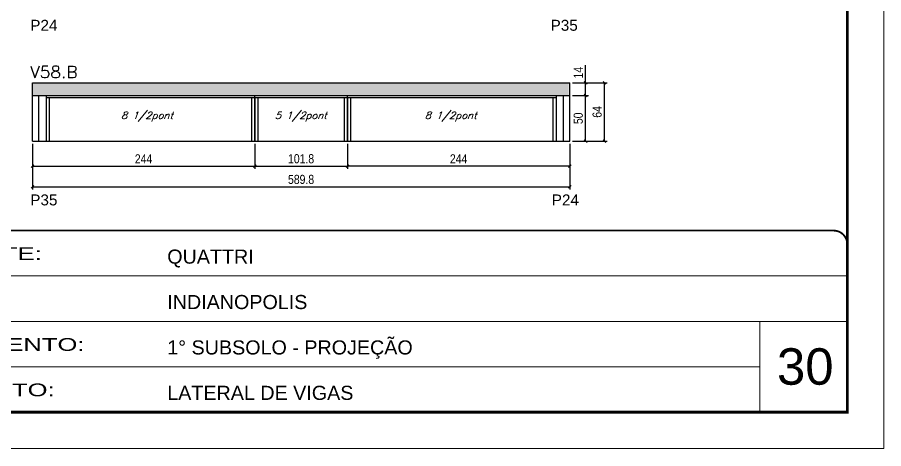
# Model space of a CAD drawing. Header units: millimetres. Extents: x 2921 to 9246, y 316 to 11751.
# Drawn here: x 5040 to 5991, y 1464 to 1938 of the extents above; entities that cross this region are included whole.
import ezdxf

# ---------------------------------------------------------------- set-up
doc = ezdxf.new("R2010")
doc.units = ezdxf.units.MM
doc.linetypes.add('CONTINUO', pattern=[0])
doc.linetypes.add('DASHED', pattern=[0.75, 0.5, -0.25])
for name, color, linetype in [('1', 3, 'Continuous'), ('5', 5, 'Continuous'), ('COTA', 241, 'Continuous'), ('Painéis', 200, 'Continuous'), ('SARR_2.2x7', 40, 'Continuous'), ('SARR_3.5x7', 81, 'Continuous'), ('texto', 7, 'Continuous')]:
    doc.layers.add(name, color=color, linetype=linetype)
for name, color, linetype, lineweight in [('CARIMBO', 255, 'Continuous', 9), ('Folhas', 255, 'Continuous', 9), ('SARRAFO DE PRESSAO', 251, 'DASHED', 9), ('Texto Seção', 7, 'Continuous', 15)]:
    doc.layers.add(name, color=color, linetype=linetype, lineweight=lineweight)
doc.styles.add('arial', font='arial.ttf')
doc.styles.add('COTA TECNICA', font='techl___.ttf', dxfattribs={"height": 10})
doc.styles.add('REGUA-120', font='ROMANS.shx', dxfattribs={"height": 15})
doc.styles.add('Romans', font='romans.shx')
doc.styles.get("Standard").update_dxf_attribs({"font": 'arial.ttf'})
doc.styles.add('Tecnologia', font='')
doc.styles.get('Tecnologia').set_extended_font_data('Forgotten Futurist')
doc.dimstyles.new('PAINEL', dxfattribs={"dimtxt": 10, "dimasz": 3, "dimexe": 3, "dimexo": 3, "dimgap": 3, "dimtad": 1, "dimdec": 1, "dimzin": 12, "dimdsep": 46, "dimtxsty": 'COTA TECNICA', "dimblk1": 'OBLIQUE', "dimblk2": 'OBLIQUE', "dimsah": 1, "dimcen": 0.9, "dimclrd": 4, "dimclre": 4, "dimclrt": 240, "dimadec": 1, "dimazin": 3, "dimtfac": 1, "dimtdec": 1, "dimtmove": 0, "dimatfit": 3, "dimfxl": 1, "dimtolj": 1, "dimtzin": 12, "dimarcsym": 0})

# ---------------------------------------------------------------- blocks, each defined once
blk = doc.blocks.new('9999999999')
at = {"color": 30, "linetype": 'CONTINUO'}
for p, q in [((98564.56, 34379.64), (99583.98, 34379.64)), ((98564.56, 34329.83), (99487.98, 34329.83)), ((99583.98, 34329.83), (99487.98, 34329.83)), ((99487.98, 34329.83), (99487.98, 34230.21)), ((98564.56, 34280.02), (99487.98, 34280.02))]:
    blk.add_line(p, q, dxfattribs=at)
at = {"color": 30, "linetype": 'CONTINUO', "const_width": 2}
blk.add_lwpolyline([(99583.98, 34230.21), (99583.98, 34414.45, 0.414214), (99568.98, 34429.45), (98228.98, 34429.45, 0.414214), (98213.98, 34414.45), (98213.98, 34245.21, 0.414214), (98228.98, 34230.21), (99583.98, 34230.21)], format="xyb", dxfattribs=at)
at = {"layer": 'Folhas'}
blk.add_lwpolyline([(98138.98, 34190.21), (99623.98, 34190.21), (99623.98, 35240.21), (98138.98, 35240.21)], close=True, dxfattribs=at)
at = {"layer": 'Folhas', "color": 30, "const_width": 3}
blk.add_lwpolyline([(98213.98, 34230.21), (99583.98, 34230.21), (99583.98, 35200.21), (98213.98, 35200.21)], close=True, dxfattribs=at)
at = {"color": 7, "linetype": 'Continuous', "ltscale": 5, "style": 'arial'}
for s, height, p in [('QUATTRI', 15.483, (98837.68, 34393.13)), ('INDIANOPOLIS', 15.4829, (98837.68, 34343.32)), ('1° SUBSOLO - PROJEÇÃO', 15.4829, (98837.68, 34293.51)), ('LATERAL DE VIGAS', 15.4829, (98837.68, 34243.7))]:
    blk.add_text(s, height=height, dxfattribs=at).set_placement(p)
at = {"layer": 'Folhas', "color": 7, "style": 'Tecnologia', "width": 1.5}
for s, p in [('CLIENTE:', (98573.65, 34397.17)), ('PAVIMENTO:', (98573.65, 34297.5)), ('PROJETO:', (98573.65, 34247.69))]:
    blk.add_text(s, height=14, dxfattribs=at).set_placement(p)
blk = doc.blocks.new('_Oblique')
at = {"layer": '1', "color": 0, "lineweight": -2}
blk.add_line((-0.5, -0.5), (0.5, 0.5), dxfattribs=at)
blk = doc.blocks.new('*D617')
at = {"layer": 'Defpoints', "color": 0, "transparency": 16777216}
for p in [(5402.61, 1801.89), (5646.61, 1801.89), (5402.61, 1774.34)]:
    blk.add_point(p, dxfattribs=at)
at = {"layer": 'Painéis', "color": 4, "lineweight": -2, "transparency": 16777216}
for p, q in [((5402.61, 1798.89), (5402.61, 1771.34)), ((5646.61, 1798.89), (5646.61, 1771.34)), ((5646.61, 1774.34), (5402.61, 1774.34))]:
    blk.add_line(p, q, dxfattribs=at)
at = {"layer": 'Painéis', "color": 4, "lineweight": -2, "transparency": 16777216, "xscale": 3, "yscale": 3, "zscale": 3, "rotation": 180}
blk.add_blockref('_Oblique', (5402.61, 1774.34), dxfattribs=at)
at = {"layer": 'Painéis', "color": 4, "lineweight": -2, "transparency": 16777216, "xscale": 3, "yscale": 3, "zscale": 3}
blk.add_blockref('_Oblique', (5646.61, 1774.34), dxfattribs=at)
at = {"layer": 'Painéis', "color": 240, "lineweight": 5, "transparency": 16777216, "insert": (5524.61, 1782.41), "char_height": 10, "attachment_point": 5, "style": 'COTA TECNICA'}
blk.add_mtext('\\A1;244', dxfattribs=at)
blk = doc.blocks.new('*D1071')
at = {"layer": 'Defpoints', "color": 0, "transparency": 16777216}
for p in [(5646.61, 1865.89), (5684.8, 1865.89), (5646.61, 1801.89)]:
    blk.add_point(p, dxfattribs=at)
at = {"layer": 'Painéis', "color": 4, "lineweight": -2, "transparency": 16777216}
for p, q in [((5649.61, 1865.89), (5687.8, 1865.89)), ((5684.8, 1801.89), (5684.8, 1865.89)), ((5649.61, 1801.89), (5687.8, 1801.89))]:
    blk.add_line(p, q, dxfattribs=at)
at = {"layer": 'Painéis', "color": 4, "lineweight": -2, "transparency": 16777216, "xscale": 3, "yscale": 3, "zscale": 3}
for p, rotation in [((5684.8, 1865.89), 90), ((5684.8, 1801.89), 270)]:
    blk.add_blockref('_Oblique', p, dxfattribs=dict(at, rotation=rotation))
at = {"layer": 'Painéis', "color": 240, "lineweight": 5, "transparency": 16777216, "insert": (5676.7, 1833.89), "char_height": 10, "attachment_point": 5, "rotation": 90, "style": 'COTA TECNICA'}
blk.add_mtext('\\A1;64', dxfattribs=at)
blk = doc.blocks.new('*D1072')
at = {"layer": 'Defpoints', "color": 0, "transparency": 16777216}
for p in [(5646.61, 1851.89), (5664.03, 1851.89), (5646.61, 1801.89)]:
    blk.add_point(p, dxfattribs=at)
at = {"layer": 'Painéis', "color": 4, "lineweight": -2, "transparency": 16777216}
for p, q in [((5649.61, 1851.89), (5667.03, 1851.89)), ((5664.03, 1801.89), (5664.03, 1851.89)), ((5649.61, 1801.89), (5667.03, 1801.89))]:
    blk.add_line(p, q, dxfattribs=at)
at = {"layer": 'Painéis', "color": 4, "lineweight": -2, "transparency": 16777216, "xscale": 3, "yscale": 3, "zscale": 3}
for p, rotation in [((5664.03, 1851.89), 90), ((5664.03, 1801.89), 270)]:
    blk.add_blockref('_Oblique', p, dxfattribs=dict(at, rotation=rotation))
at = {"layer": 'Painéis', "color": 240, "lineweight": 5, "transparency": 16777216, "insert": (5655.92, 1826.89), "char_height": 10, "attachment_point": 5, "rotation": 90, "style": 'COTA TECNICA'}
blk.add_mtext('\\A1;50', dxfattribs=at)
blk = doc.blocks.new('*D1073')
at = {"layer": 'Defpoints', "color": 0, "transparency": 16777216}
for p in [(5646.61, 1865.89), (5664.03, 1865.89), (5646.61, 1851.89)]:
    blk.add_point(p, dxfattribs=at)
at = {"layer": 'Painéis', "color": 4, "lineweight": -2, "transparency": 16777216}
for p, q in [((5664.03, 1865.89), (5664.03, 1885)), ((5649.61, 1865.89), (5667.03, 1865.89)), ((5664.03, 1851.89), (5664.03, 1865.89)), ((5649.61, 1851.89), (5667.03, 1851.89))]:
    blk.add_line(p, q, dxfattribs=at)
at = {"layer": 'Painéis', "color": 4, "lineweight": -2, "transparency": 16777216, "xscale": 3, "yscale": 3, "zscale": 3}
for p, rotation in [((5664.03, 1865.89), 90), ((5664.03, 1851.89), 270)]:
    blk.add_blockref('_Oblique', p, dxfattribs=dict(at, rotation=rotation))
at = {"layer": 'Painéis', "color": 240, "lineweight": 5, "transparency": 16777216, "insert": (5655.96, 1876.95), "char_height": 10, "attachment_point": 5, "rotation": 90, "style": 'COTA TECNICA'}
blk.add_mtext('\\A1;14', dxfattribs=at)
blk = doc.blocks.new('*D1074')
at = {"layer": 'Defpoints', "color": 0, "transparency": 16777216}
for p in [(5056.81, 1801.89), (5300.81, 1801.89), (5300.81, 1774.34)]:
    blk.add_point(p, dxfattribs=at)
at = {"layer": 'Painéis', "color": 4, "lineweight": -2, "transparency": 16777216}
for p, q in [((5056.81, 1798.89), (5056.81, 1771.34)), ((5300.81, 1798.89), (5300.81, 1771.34)), ((5056.81, 1774.34), (5300.81, 1774.34))]:
    blk.add_line(p, q, dxfattribs=at)
at = {"layer": 'Painéis', "color": 4, "lineweight": -2, "transparency": 16777216, "xscale": 3, "yscale": 3, "zscale": 3, "rotation": 180}
blk.add_blockref('_Oblique', (5056.81, 1774.34), dxfattribs=at)
at = {"layer": 'Painéis', "color": 4, "lineweight": -2, "transparency": 16777216, "xscale": 3, "yscale": 3, "zscale": 3}
blk.add_blockref('_Oblique', (5300.81, 1774.34), dxfattribs=at)
at = {"layer": 'Painéis', "color": 240, "lineweight": 5, "transparency": 16777216, "insert": (5178.81, 1782.41), "char_height": 10, "attachment_point": 5, "style": 'COTA TECNICA'}
blk.add_mtext('\\A1;244', dxfattribs=at)
blk = doc.blocks.new('*D1075')
at = {"layer": 'Defpoints', "color": 0, "transparency": 16777216}
for p in [(5056.81, 1801.89), (5646.61, 1801.89), (5646.61, 1751.65)]:
    blk.add_point(p, dxfattribs=at)
at = {"layer": 'Painéis', "color": 4, "lineweight": -2, "transparency": 16777216}
for p, q in [((5056.81, 1798.89), (5056.81, 1748.65)), ((5646.61, 1798.89), (5646.61, 1748.65)), ((5056.81, 1751.65), (5646.61, 1751.65))]:
    blk.add_line(p, q, dxfattribs=at)
at = {"layer": 'Painéis', "color": 4, "lineweight": -2, "transparency": 16777216, "xscale": 3, "yscale": 3, "zscale": 3, "rotation": 180}
blk.add_blockref('_Oblique', (5056.81, 1751.65), dxfattribs=at)
at = {"layer": 'Painéis', "color": 4, "lineweight": -2, "transparency": 16777216, "xscale": 3, "yscale": 3, "zscale": 3}
blk.add_blockref('_Oblique', (5646.61, 1751.65), dxfattribs=at)
at = {"layer": 'Painéis', "color": 240, "lineweight": 5, "transparency": 16777216, "insert": (5351.71, 1759.79), "char_height": 10, "attachment_point": 5, "style": 'COTA TECNICA'}
blk.add_mtext('\\A1;589.8', dxfattribs=at)
blk = doc.blocks.new('*D1076')
at = {"layer": 'Defpoints', "color": 0, "transparency": 16777216}
for p in [(5300.81, 1801.89), (5402.61, 1801.89), (5402.61, 1774.34)]:
    blk.add_point(p, dxfattribs=at)
at = {"layer": 'Painéis', "color": 4, "lineweight": -2, "transparency": 16777216}
for p, q in [((5300.81, 1798.89), (5300.81, 1771.34)), ((5402.61, 1798.89), (5402.61, 1771.34)), ((5300.81, 1774.34), (5402.61, 1774.34))]:
    blk.add_line(p, q, dxfattribs=at)
at = {"layer": 'Painéis', "color": 4, "lineweight": -2, "transparency": 16777216, "xscale": 3, "yscale": 3, "zscale": 3, "rotation": 180}
blk.add_blockref('_Oblique', (5300.81, 1774.34), dxfattribs=at)
at = {"layer": 'Painéis', "color": 4, "lineweight": -2, "transparency": 16777216, "xscale": 3, "yscale": 3, "zscale": 3}
blk.add_blockref('_Oblique', (5402.61, 1774.34), dxfattribs=at)
at = {"layer": 'Painéis', "color": 240, "lineweight": 5, "transparency": 16777216, "insert": (5351.71, 1782.46), "char_height": 10, "attachment_point": 5, "style": 'COTA TECNICA'}
blk.add_mtext('\\A1;101.8', dxfattribs=at)

msp = doc.modelspace()

# ---------------------------------------------------------------- hatches: boundary and pattern name
at = {"layer": 'COTA', "linetype": 'ByBlock'}
h = msp.add_hatch(dxfattribs=at)
h.set_pattern_fill('AR-CONC', color=256, scale=0.03)
h.set_pattern_definition([(50, (3492.0953, -14689.941), (5.4655401, -0.4781726), [0.5715, -6.2865]), (355, (3492.095, -14689.941), (-1.0573026, 5.7317054), [0.4572, -5.0292175]), (100.451445, (3492.5507, -14689.981), (4.4082374, 5.2535326), [0.4857003, -5.3427073]), (46.1842, (3492.095, -14688.417), (8.1323712, -1.2612698), [0.85725, -9.42975]), (96.63556, (3492.773, -14688.522), (7.122124, 7.4227837), [0.7285507, -8.0140682]), (351.18415, (3492.095, -14688.417), (7.122124, 7.4227837), [0.685799, -7.543792]), (21, (3492.8573, -14688.798), (4.5484317, -3.067956), [0.5715, -6.2865]), (326, (3492.857, -14688.798), (1.8540609, 5.525639), [0.4572, -5.0292]), (71.451445, (3493.2363, -14689.054), (6.4024926, 2.457683), [0.4857003, -5.3426981]), (37.5, (3492.0953, -14689.9412), (0.0926581, 2.53665117), [0, -4.96824, 0, -5.1054, 0, -5.04825]), (7.5, (3492.0953, -14689.9412), (2.00458988, 3.00541724), [0, -2.91084, 0, -4.85394, 0, -1.92405]), (327.5, (3490.396, -14689.9412), (4.06771786, -0.17186232), [0, -1.905, 0, -5.9436, 0, -7.8867]), (317.5, (3489.634, -14689.941), (4.44387544, 0.7627947), [0, -2.4765, 0, -3.94716, 0, -5.6007])])
h.paths.add_polyline_path([(5645.31, 1851.89), (5645.31, 1865.89), (5056.81, 1865.89), (5056.81, 1851.89)])

# ---------------------------------------------------------------- linework, layer by layer
for p, q in [((5056.81, 1865.89), (5646.61, 1865.89)), ((5056.81, 1851.89), (5056.81, 1865.89)), ((5646.61, 1851.89), (5646.61, 1865.89))]:
    msp.add_line(p, q, dxfattribs=at)
at = {"layer": 'Painéis', "linetype": 'ByBlock'}
for p, q in [((5056.81, 1801.89), (5056.81, 1851.89)), ((5056.81, 1851.89), (5646.61, 1851.89)), ((5300.81, 1801.89), (5300.81, 1851.89)), ((5402.61, 1801.89), (5402.61, 1851.89)), ((5056.81, 1801.89), (5646.61, 1801.89))]:
    msp.add_line(p, q, dxfattribs=at)
at = {"layer": 'Painéis'}
msp.add_line((5646.61, 1801.89), (5646.61, 1851.89), dxfattribs=at)
at = {"layer": 'SARR_2.2x7', "linetype": 'Continuous'}
for p, q in [((5063.81, 1801.89), (5063.81, 1851.89)), ((5071.81, 1849.69), (5300.81, 1849.69)), ((5300.81, 1849.69), (5402.61, 1849.69)), ((5402.61, 1849.69), (5631.61, 1849.69)), ((5639.61, 1801.89), (5639.61, 1851.89))]:
    msp.add_line(p, q, dxfattribs=at)
at = {"layer": 'SARR_3.5x7'}
for p, q in [((5071.81, 1851.89), (5071.81, 1801.89)), ((5075.31, 1849.69), (5075.31, 1801.89)), ((5297.31, 1849.69), (5297.31, 1801.89)), ((5300.81, 1849.69), (5300.81, 1801.89)), ((5304.31, 1849.69), (5304.31, 1801.89)), ((5399.11, 1849.69), (5399.11, 1801.89)), ((5402.61, 1849.69), (5402.61, 1801.89)), ((5406.11, 1849.69), (5406.11, 1801.89)), ((5628.11, 1849.69), (5628.11, 1801.89)), ((5631.61, 1851.89), (5631.61, 1801.89))]:
    msp.add_line(p, q, dxfattribs=at)

# ---------------------------------------------------------------- block references
at = {"layer": 'SARRAFO DE PRESSAO', "color": 6, "linetype": 'ByBlock'}
msp.add_blockref('9999999999', (-93632.85, -32725.71), dxfattribs=at)

# ---------------------------------------------------------------- texts
at = {"layer": '5', "linetype": 'Continuous'}
for s, p in [('P24', (5054.48, 1922.91)), ('P35', (5625.56, 1922.91)), ('P35', (5054.48, 1731.36)), ('P24', (5626.86, 1731.36))]:
    msp.add_text(s, height=12, rotation=0.00004, dxfattribs=at).set_placement(p)
at = {"layer": 'CARIMBO', "style": 'arial'}
msp.add_text('30', height=40, dxfattribs=at).set_placement((5873.99, 1534.64))
at = {"layer": 'texto', "color": 2, "char_height": 8, "attachment_point": 5, "style": 'Romans'}
for s, insert in [('{\\Q19;\\C256;8 1/2pont}', (5182.58, 1828.8)), ('{\\Q19;\\C256;5 1/2pont}', (5351.45, 1828.8)), ('{\\Q19;\\C256;8 1/2pont}', (5515.9, 1828.8))]:
    msp.add_mtext(s, dxfattribs=dict(at, insert=insert))
at = {"layer": 'Texto Seção', "style": 'REGUA-120', "width": 1.05}
msp.add_text('V58.B', height=13, dxfattribs=at).set_placement((5054.35, 1871.2))

# ---------------------------------------------------------------- dimensions: what is measured, and where the dimension line sits
at = {"layer": 'Painéis', "lineweight": 5}
for base, p1, p2, angle, picture, middle in [((5664.03, 1865.89), (5646.61, 1851.89), (5646.61, 1865.89), 90, '*D1073', (5655.96, 1876.95)), ((5684.8, 1865.89), (5646.61, 1801.89), (5646.61, 1865.89), 90, '*D1071', (5676.7, 1833.89)), ((5664.03, 1851.89), (5646.61, 1801.89), (5646.61, 1851.89), 90, '*D1072', (5655.92, 1826.89)), ((5402.61, 1774.34), (5646.61, 1801.89), (5402.61, 1801.89), 180, '*D617', (5524.61, 1782.41))]:
    dim = msp.add_linear_dim(base=base, p1=p1, p2=p2, angle=angle, dimstyle='PAINEL', dxfattribs=at)
    dim.commit()
    dim.dimension.update_dxf_attribs({"geometry": picture, "text_midpoint": middle})
for base, p1, p2, picture, middle in [((5300.81, 1774.34), (5056.81, 1801.89), (5300.81, 1801.89), '*D1074', (5178.81, 1782.41)), ((5646.61, 1751.65), (5056.81, 1801.89), (5646.61, 1801.89), '*D1075', (5351.71, 1759.79)), ((5402.61, 1774.34), (5300.81, 1801.89), (5402.61, 1801.89), '*D1076', (5351.71, 1782.46))]:
    dim = msp.add_linear_dim(base=base, p1=p1, p2=p2, dimstyle='PAINEL', dxfattribs=at)
    dim.commit()
    dim.dimension.update_dxf_attribs({"geometry": picture, "text_midpoint": middle})

doc.saveas('drawing.dxf')
